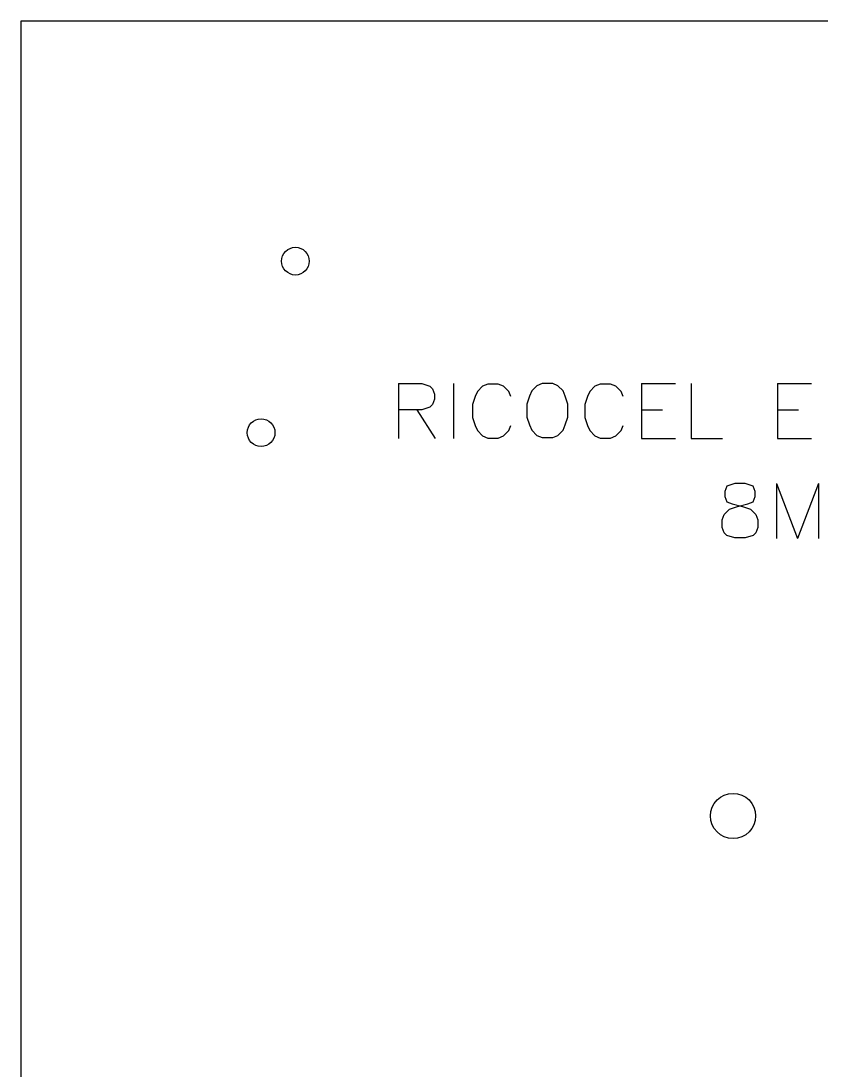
# Model space of a CAD drawing. Header units: millimetres. Extents: x -190 to 348, y -330 to 190.
# Drawn here: x -190.5 to -116.5, y 93.3 to 190.5 of the extents above; entities that cross this region are included whole.
import ezdxf

# ---------------------------------------------------------------- set-up
doc = ezdxf.new("R2010")
doc.units = ezdxf.units.MM
doc.layers.add('10_MAQ_PALLET', color=7, linetype='Continuous')

msp = doc.modelspace()

# ---------------------------------------------------------------- linework, layer by layer
at = {"layer": '10_MAQ_PALLET', "color": 3}
for p, q in [((-190.5, 190.5), (-190.5, -190.5)), ((190.5, 190.5), (-190.5, 190.5)), ((-155.561, 156.943), (-155.561, 151.863)), ((-155.561, 156.943), (-153.384, 156.943)), ((-153.384, 156.943), (-152.658, 156.701)), ((-152.658, 156.701), (-152.416, 156.459)), ((-152.416, 156.459), (-152.216, 155.976)), ((-150.481, 156.943), (-150.481, 151.863)), ((-147.778, 156.701), (-148.262, 156.217)), ((-147.294, 156.902), (-147.778, 156.701)), ((-146.327, 156.902), (-147.294, 156.902)), ((-145.843, 156.701), (-146.327, 156.902)), ((-145.359, 156.217), (-145.843, 156.701)), ((-142.74, 156.743), (-143.224, 156.259)), ((-142.256, 156.943), (-142.74, 156.743)), ((-141.288, 156.943), (-142.256, 156.943)), ((-140.804, 156.743), (-141.288, 156.943)), ((-140.321, 156.259), (-140.804, 156.743)), ((-137.376, 156.701), (-137.86, 156.217)), ((-136.893, 156.902), (-137.376, 156.701)), ((-135.925, 156.902), (-136.893, 156.902)), ((-135.441, 156.701), (-135.925, 156.902)), ((-134.957, 156.217), (-135.441, 156.701)), ((-133.064, 156.943), (-133.064, 151.863)), ((-133.064, 156.943), (-129.919, 156.943)), ((-128.467, 156.943), (-128.467, 151.863)), ((-120.484, 156.943), (-120.484, 151.863)), ((-120.484, 156.943), (-117.34, 156.943)), ((-152.216, 155.492), (-152.416, 155.008)), ((-152.216, 155.976), (-152.216, 155.492)), ((-148.462, 155.734), (-148.704, 155.008)), ((-148.262, 156.217), (-148.462, 155.734)), ((-145.159, 155.734), (-145.359, 156.217)), ((-143.424, 155.775), (-143.666, 155.049)), ((-143.224, 156.259), (-143.424, 155.775)), ((-140.12, 155.775), (-140.321, 156.259)), ((-139.878, 155.049), (-140.12, 155.775)), ((-138.061, 155.734), (-138.302, 155.008)), ((-137.86, 156.217), (-138.061, 155.734)), ((-134.757, 155.734), (-134.957, 156.217)), ((-153.384, 154.524), (-155.561, 154.524)), ((-153.867, 154.524), (-152.174, 151.863)), ((-152.658, 154.766), (-153.384, 154.524)), ((-152.416, 155.008), (-152.658, 154.766)), ((-148.704, 155.008), (-148.704, 153.798)), ((-143.666, 155.049), (-143.666, 153.84)), ((-139.878, 153.84), (-139.878, 155.049)), ((-138.302, 155.008), (-138.302, 153.798)), ((-133.064, 154.524), (-131.128, 154.524)), ((-120.484, 154.524), (-118.549, 154.524)), ((-148.704, 153.798), (-148.462, 153.073)), ((-143.666, 153.84), (-143.424, 153.114)), ((-140.12, 153.114), (-139.878, 153.84)), ((-138.302, 153.798), (-138.061, 153.073)), ((-148.462, 153.073), (-148.262, 152.589)), ((-148.262, 152.589), (-147.778, 152.105)), ((-145.843, 152.105), (-145.359, 152.589)), ((-145.359, 152.589), (-145.159, 153.073)), ((-143.424, 153.114), (-143.224, 152.63)), ((-143.224, 152.63), (-142.74, 152.147)), ((-140.804, 152.147), (-140.321, 152.63)), ((-140.321, 152.63), (-140.12, 153.114)), ((-138.061, 153.073), (-137.86, 152.589)), ((-137.86, 152.589), (-137.376, 152.105)), ((-135.441, 152.105), (-134.957, 152.589)), ((-134.957, 152.589), (-134.757, 153.073)), ((-147.778, 152.105), (-147.294, 151.905)), ((-147.294, 151.905), (-146.327, 151.905)), ((-146.327, 151.905), (-145.843, 152.105)), ((-142.74, 152.147), (-142.256, 151.946)), ((-142.256, 151.946), (-141.288, 151.946)), ((-141.288, 151.946), (-140.804, 152.147)), ((-137.376, 152.105), (-136.893, 151.905)), ((-136.893, 151.905), (-135.925, 151.905)), ((-135.925, 151.905), (-135.441, 152.105)), ((-133.064, 151.863), (-129.919, 151.863)), ((-128.467, 151.863), (-125.564, 151.863)), ((-120.484, 151.863), (-117.34, 151.863)), ((-125.159, 147.453), (-125.36, 146.969)), ((-125.36, 146.969), (-125.36, 146.485)), ((-124.434, 147.695), (-125.159, 147.453)), ((-123.466, 147.695), (-124.434, 147.695)), ((-122.74, 147.453), (-123.466, 147.695)), ((-122.54, 146.969), (-122.74, 147.453)), ((-122.54, 146.485), (-122.54, 146.969)), ((-120.563, 147.695), (-120.563, 142.615)), ((-120.563, 147.695), (-118.628, 142.615)), ((-116.693, 147.695), (-118.628, 142.615)), ((-116.693, 147.695), (-116.693, 142.615)), ((-125.36, 146.485), (-125.159, 146.001)), ((-125.159, 146.001), (-124.676, 145.801)), ((-124.676, 145.801), (-123.708, 145.559)), ((-124.192, 145.559), (-123.224, 145.801)), ((-123.224, 145.801), (-122.74, 146.001)), ((-122.74, 146.001), (-122.54, 146.485)), ((-125.602, 144.349), (-125.401, 144.833)), ((-125.401, 144.833), (-124.918, 145.317)), ((-124.918, 145.317), (-124.192, 145.559)), ((-123.708, 145.559), (-122.982, 145.317)), ((-122.982, 145.317), (-122.498, 144.833)), ((-122.498, 144.833), (-122.298, 144.349)), ((-125.602, 143.624), (-125.602, 144.349)), ((-122.298, 144.349), (-122.298, 143.624)), ((-125.401, 143.14), (-125.602, 143.624)), ((-125.159, 142.898), (-125.401, 143.14)), ((-124.434, 142.656), (-125.159, 142.898)), ((-122.74, 142.898), (-123.466, 142.656)), ((-122.498, 143.14), (-122.74, 142.898)), ((-122.298, 143.624), (-122.498, 143.14)), ((-123.466, 142.656), (-124.434, 142.656))]:
    msp.add_line(p, q, dxfattribs=at)
at = {"layer": '10_MAQ_PALLET', "color": 4}
for centre, radius in [((-165.1, 168.275), 1.283), ((-168.275, 152.4), 1.283), ((-124.597, 116.925), 2.095)]:
    msp.add_circle(centre, radius, dxfattribs=at)

doc.saveas('drawing.dxf')
